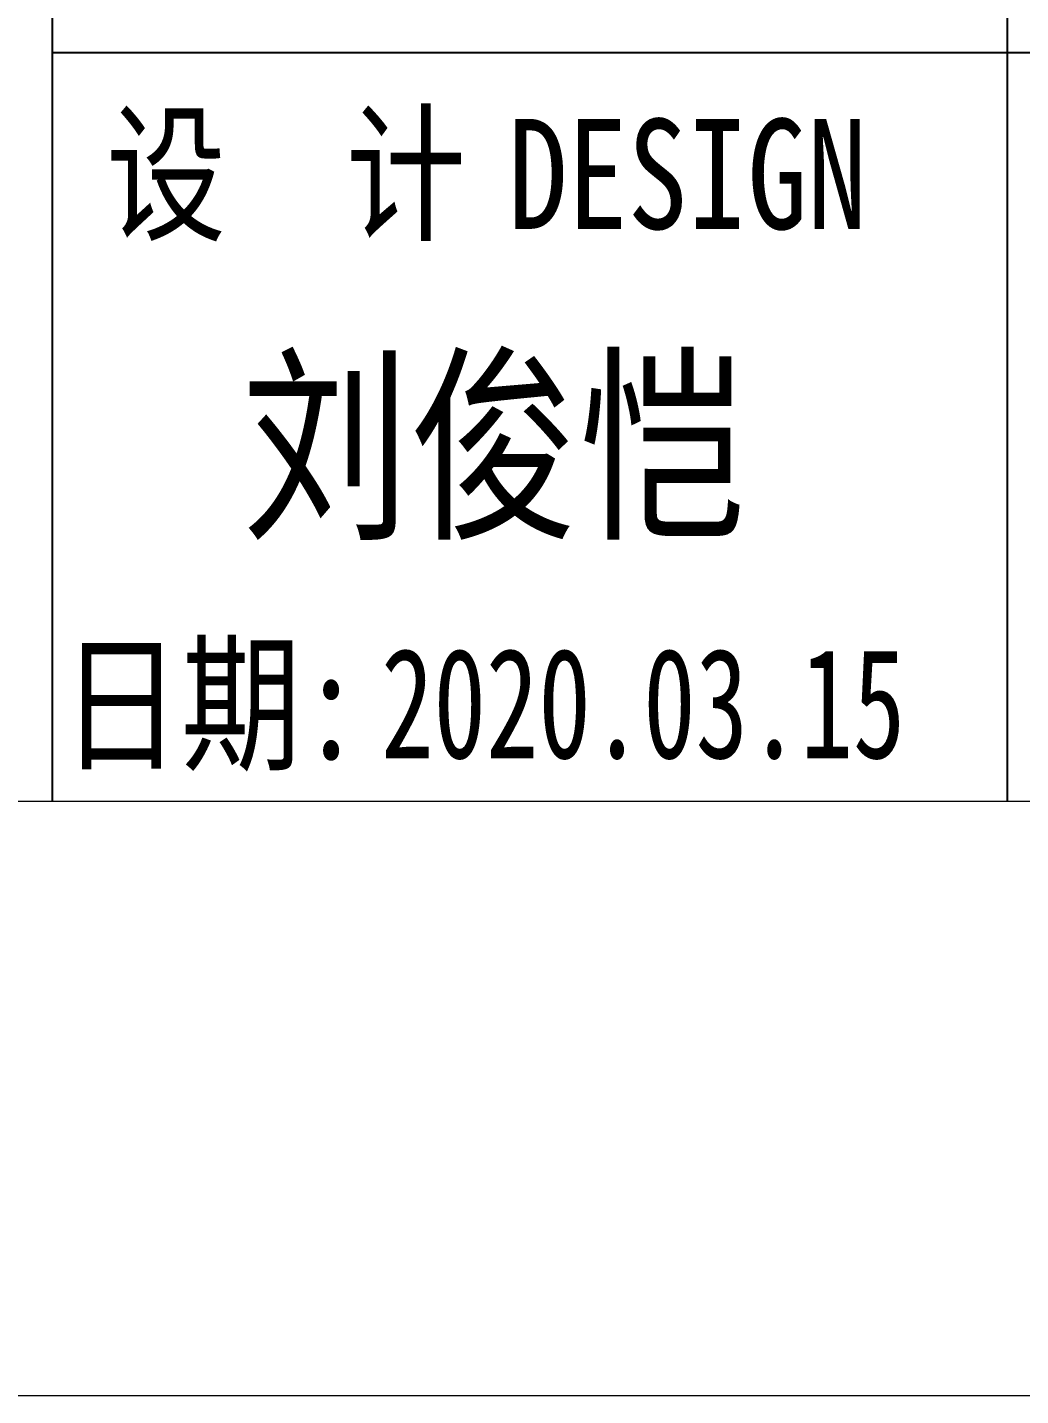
# Model space of a CAD drawing. Header units: millimetres. Extents: x 1333 to 359964, y -52803 to -5704.
# Drawn here: x 162373.98 to 162396.54, y -34570.4 to -34539.32 of the extents above; entities that cross this region are included whole.
import ezdxf
from ezdxf.enums import TextEntityAlignment as Align

# ---------------------------------------------------------------- set-up
doc = ezdxf.new("R2010")
doc.units = ezdxf.units.MM
doc.header["$LTSCALE"] = 0.5
doc.layers.add('图\\M+19E79\\M+195B6\\M+18E9A', color=7, linetype='Continuous')
doc.layers.add('图框', color=7, linetype='Continuous', lineweight=18)
doc.layers.add('标注线', color=3, linetype='Continuous', lineweight=18)
doc.layers.add('打印-禁用', color=7, linetype='Continuous', lineweight=15, plot=False)
doc.styles.add('国标', font='simfang.ttf', dxfattribs={"width": 0.8})

# ---------------------------------------------------------------- blocks, each defined once
blk = doc.blocks.new('GZDEH零件A3图框V01版')
at = {"layer": '图\\M+19E79\\M+195B6\\M+18E9A', "color": 9, "linetype": 'Continuous'}
blk.add_line((3092.49, -1832.961), (3092.49, -1788.461), dxfattribs=at)
at = {"layer": '图\\M+19E79\\M+195B6\\M+18E9A', "color": 9}
for p, q in [((3114.17, -1802.211), (3114.17, -1815.961)), ((3181.99, -1815.961), (3092.49, -1815.961)), ((3114.17, -1815.961), (3114.17, -1832.961)), ((3114.17, -1815.961), (3114.17, -1832.961))]:
    blk.add_line(p, q, dxfattribs=at)
at = {"layer": '图框', "linetype": 'Continuous'}
blk.add_line((2882.49, -1832.961), (3272.49, -1832.961), dxfattribs=at)
at = {"layer": '打印-禁用', "linetype": 'Continuous'}
blk.add_line((2857.49, -1846.461), (3277.49, -1846.461), dxfattribs=at)
at = {"layer": '图\\M+19E79\\M+195B6\\M+18E9A', "color": 9, "style": '国标', "width": 0.8}
for s, p in [('设  计', (3097.793, -1819.96)), ('日期:', (3096.088, -1831.999))]:
    blk.add_text(s, height=2.5, dxfattribs=at).set_placement(p, align=Align.CENTER)
blk.add_text(' DESIGN', height=2.5, dxfattribs=at).set_placement((3101.469, -1819.96))
blk = doc.blocks.new('DEH A3')
at = {"layer": '图框'}
blk.add_blockref('GZDEH零件A3图框V01版', (-2857.49, 1846.461), dxfattribs=at)

msp = doc.modelspace()

# ---------------------------------------------------------------- linework, layer by layer
at = {"layer": '标注线'}
msp.add_line((160574.502, -34570.402), (179981.94, -34570.402), dxfattribs=at)

# ---------------------------------------------------------------- block references
at = {"layer": '图框'}
msp.add_blockref('DEH A3', (162139.557, -34570.402), dxfattribs=at)

# ---------------------------------------------------------------- texts
at = {"layer": '图\\M+19E79\\M+195B6\\M+18E9A', "color": 3, "style": '国标'}
for s, height, width, p in [('刘俊恺', 3.5, 0.8, (162378.855, -34550.585)), ('2020.03.15', 2.5, 0.7, (162382.02, -34555.922))]:
    msp.add_text(s, height=height, dxfattribs=dict(at, width=width)).set_placement(p)

doc.saveas('drawing.dxf')
